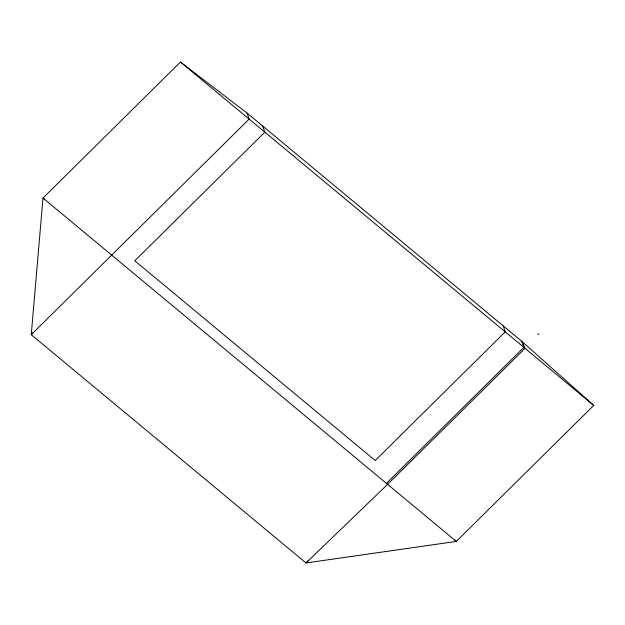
<?xml version="1.0" encoding="UTF-8"?>
<svg xmlns="http://www.w3.org/2000/svg" width="625" height="625" viewBox="0 0 625 625"><rect width="100%" height="100%" fill="white"/><g stroke="black" fill="none" stroke-linecap="round" stroke-linejoin="round"><path stroke-width="0.94" d="M33.227 332.539L31.25 334.695L306 562.961L456.297 541.422L593.75 405.414L521.828 341.344L247.07 113.078L180.453 62.039L42.992 198.047L31.25 334.695L249.141 119.102L247.07 113.078M307.977 560.805L306 562.961L387.609 484.352L525.062 348.344L521.828 341.344L523.891 347.367L386.438 483.375M537.648 333.758L538.742 334.562M44.547 199.227L42.992 198.047L456.297 541.422L454.844 540.125M180.453 62.039L593.75 405.414M503.172 325.844L505.234 331.867L375.211 460.523L134.805 260.789L264.828 132.141L262.758 126.109"/></g></svg>
